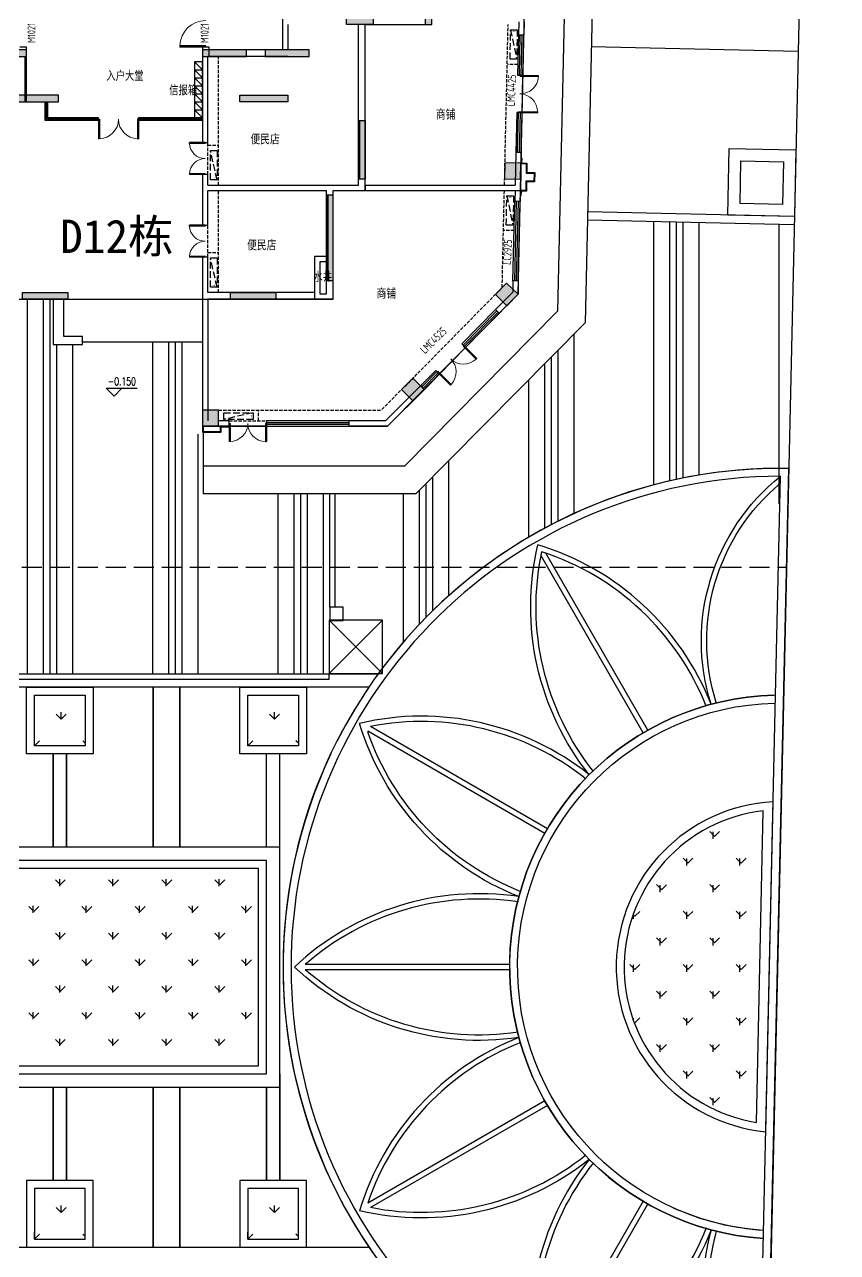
# Model space of a CAD drawing. Header units: millimetres. Extents: x 36720183 to 38160956, y 58934012 to 60388477.
# Drawn here: x 37655484 to 37685982, y 59393007 to 59439043 of the extents above; entities that cross this region are included whole.
import ezdxf

# ---------------------------------------------------------------- set-up
doc = ezdxf.new("R2010")
doc.units = ezdxf.units.MM
doc.header["$LTSCALE"] = 1000
doc.header["$MEASUREMENT"] = 0
doc.linetypes.add('DASH', pattern=[0.35, 0.25, -0.1])
for name, color, linetype in [('@ 绿化', 8, 'Continuous'), ('@HATCH', 8, 'Continuous'), ('@YL', 2, 'Continuous'), ('@园建', 1, 'Continuous'), ('@围墙', 5, 'Continuous'), ('@填充', 8, 'Continuous'), ('@铺装', 2, 'Continuous'), ('C_Wall', 6, 'Continuous'), ('COLUMN', 9, 'Continuous'), ('CURTWALL', 4, 'Continuous'), ('DIM_ELEV', 3, 'Continuous'), ('DIM_LEAD', 3, 'Continuous'), ('PUB_HATCH', 8, 'Continuous'), ('PUB_TEXT', 7, 'Continuous'), ('RMJM - P1 - P - 120-1$0$文字说明', 7, 'Continuous'), ('TEXT', 1, 'Continuous'), ('WALL', 4, 'Continuous'), ('WINDOW', 2, 'Continuous'), ('WINDOW_TEXT', 3, 'Continuous'), ('扑救面', 2, 'Continuous'), ('沉板', 2, 'Continuous'), ('空调', 115, 'Continuous'), ('空调机位', 7, 'Continuous'), ('首层轮廓', 6, 'Continuous')]:
    doc.layers.add(name, color=color, linetype=linetype)
doc.styles.add('_TCH_DIM', font='SIMPLEX', dxfattribs={"bigfont": 'GBCBIG'})
doc.styles.add('RMJM - P1 - P - 120-1$0$RMJM_TEXT', font='ARIAL.TTF', dxfattribs={"height": 2.5})
doc.styles.get("Standard").update_dxf_attribs({"font": 'gbenor.shx', "bigfont": 'gbcbig.shx'})

# ---------------------------------------------------------------- blocks, each defined once
blk = doc.blocks.new('ba')
at = {"color": 8}
blk.add_lwpolyline([(-1948, -52), (52, -52), (52, 1948), (-1948, 1948)], close=True, dxfattribs=at)
for points in [[(52, -52), (-1948, 1948)], [(-1948, -52), (52, 1948)]]:
    blk.add_lwpolyline(points, dxfattribs=at)
blk = doc.blocks.new('$DorLib2D$00000002')
for p, q in [((-0.5, 0), (-0.5, 0.4875)), ((-0.475, 0.4875), (-0.5, 0.4875)), ((-0.475, 0), (-0.475, 0.4875)), ((0.475, 0), (0.475, 0.4875)), ((0.475, 0.4875), (0.5, 0.4875)), ((0.5, 0), (0.5, 0.4875)), ((-0.5, 0), (-0.475, 0)), ((0.5, 0), (0.475, 0))]:
    blk.add_line(p, q)
at = {"lineweight": 13}
for centre, start, end in [((-0.4875, 0), 0, 88.53072), ((0.4875, 0), 91.46928, 180)]:
    blk.add_arc(centre, 0.4875, start, end, dxfattribs=at)
blk = doc.blocks.new('_FZH')
blk.add_lwpolyline([(-0.5, -0.5), (0.5, -0.5), (0.5, 0.5), (-0.5, 0.5)], close=True)
at = {"layer": 'PUB_HATCH'}
blk.add_solid([(-0.5, -0.5), (0.5, -0.5), (-0.5, 0.5), (0.5, 0.5)], dxfattribs=at)
blk = doc.blocks.new('$DorLib2D$00000001')
for p, q in [((0.45, 0.975), (0.5, 0.975)), ((0.45, 0), (0.45, 0.975)), ((0.5, 0), (0.5, 0.975)), ((0.5, 0), (0.45, 0))]:
    blk.add_line(p, q)
at = {"lineweight": 13}
blk.add_arc((0.475, 0), 0.975, 91.4693, 180, dxfattribs=at)
blk = doc.blocks.new('D11sc-0114')
at = {"layer": 'C_Wall'}
h = blk.add_hatch(color=252, dxfattribs=at)
h.dxf.hatch_style = 1
h.paths.add_polyline_path([(5576452, -2241428), (5576452, -2241228), (5576202, -2241228), (5576202, -2242878), (5576452, -2242878)])
h.paths.add_polyline_path([(5576452, -2244178), (5576202, -2244178), (5576202, -2245828), (5576452, -2245828), (5576452, -2245628)])
h.paths.add_polyline_path([(5578052, -2245628), (5577802, -2245628), (5577802, -2249128), (5578052, -2249128)])
h.paths.add_polyline_path([(5580552, -2252928), (5580552, -2252728), (5580302, -2252728), (5580302, -2254928), (5580552, -2254928)])
h.paths.add_polyline_path([(5581752, -2255528), (5581502, -2255528), (5581502, -2258728), (5581752, -2258728)])
h.paths.add_polyline_path([(5585352, -2259178), (5583652, -2259178), (5583652, -2259428), (5583802, -2259428), (5583802, -2259428), (5585352, -2259428)])
h.paths.add_polyline_path([(5593152, -2259178), (5591451, -2259178), (5591451, -2259428), (5591601, -2259428), (5591601, -2259428), (5593152, -2259428)])
h.paths.add_polyline_path([(5595302, -2255528), (5595052, -2255528), (5595052, -2258728), (5595302, -2258728), (5595302, -2258628)])
h.paths.add_polyline_path([(5596502, -2252728), (5596252, -2252728), (5596252, -2252928), (5596252, -2254928), (5596502, -2254928)])
h.paths.add_polyline_path([(5593602, -2251778), (5591802, -2251778), (5591802, -2252028), (5593602, -2252028)])
h.paths.add_polyline_path([(5585002, -2251778), (5583202, -2251778), (5583202, -2252028), (5585002, -2252028)])
h.paths.add_polyline_path([(5586402, -2250078), (5586202, -2250078), (5584752, -2250078), (5584752, -2250328), (5586402, -2250328)])
h.paths.add_polyline_path([(5584052, -2250078), (5583852, -2250078), (5582402, -2250078), (5582402, -2250328), (5584052, -2250328)])
h.paths.add_polyline_path([(5581002, -2248228), (5580752, -2248228), (5580752, -2248878), (5580002, -2248878), (5580002, -2249128), (5581002, -2249128)])
h.paths.add_polyline_path([(5586654, -2248478), (5586402, -2248478), (5586402, -2247378), (5586152, -2247378), (5586152, -2248728), (5586654, -2248728)])
h.paths.add_polyline_path([(5586402, -2242128), (5588402, -2242128), (5588402, -2242878), (5588602, -2242878), (5588602, -2241928), (5586402, -2241928), (5586402, -2241228), (5586152, -2241228), (5586152, -2244928), (5586402, -2244928)])
h.paths.add_polyline_path([(5580502, -2241228), (5579102, -2241228), (5578902, -2241228), (5578902, -2241478), (5580502, -2241478)])
h.paths.add_polyline_path([(5590602, -2242128), (5591052, -2242128), (5591052, -2241928), (5590402, -2241928), (5590402, -2243578), (5590602, -2243578)])
h.paths.add_polyline_path([(5593252, -2247178), (5593002, -2247178), (5593002, -2248478), (5592747, -2248478), (5592747, -2248728), (5593252, -2248728)])
h.paths.add_polyline_path([(5594652, -2250078), (5594452, -2250078), (5593002, -2250078), (5593002, -2250328), (5594652, -2250328)])
h.paths.add_polyline_path([(5597702, -2250078), (5597502, -2250078), (5596052, -2250078), (5596052, -2250328), (5597702, -2250328)])
h.paths.add_polyline_path([(5597882, -2248128), (5597702, -2248128), (5597702, -2247528), (5597452, -2247528), (5597452, -2248728), (5597702, -2248728), (5597702, -2248378), (5597882, -2248378)])
h.paths.add_polyline_path([(5603002, -2245378), (5602752, -2245378), (5602752, -2248128), (5602752, -2248328), (5603002, -2248328)])
h.paths.add_polyline_path([(5604702, -2246528), (5604452, -2246528), (5604452, -2248128), (5604452, -2248328), (5604702, -2248328)])
h.paths.add_polyline_path([(5604702, -2240878), (5604452, -2240878), (5604452, -2241078), (5604452, -2242528), (5604702, -2242528)])
h.paths.add_polyline_path([(5600952, -2240878), (5600702, -2240878), (5600702, -2242578), (5600952, -2242578)])
h.paths.add_polyline_path([(5597702, -2240378), (5597452, -2240378), (5597452, -2240828), (5596402, -2240828), (5596402, -2241078), (5597702, -2241078)])
h.paths.add_polyline_path([(5593002, -2241428), (5593252, -2241428), (5593252, -2241078), (5593702, -2241078), (5593702, -2240828), (5593002, -2240828)])
h.paths.add_polyline_path([(5593252, -2241928), (5592552, -2241928), (5592552, -2242128), (5593002, -2242128), (5593002, -2243378), (5593252, -2243378)])
for points in [[(5596402, -2241078), (5596402, -2240828), (5597452, -2240828), (5597452, -2240378), (5597702, -2240378), (5597702, -2241078)], [(5593702, -2240828), (5593002, -2240828), (5593002, -2241928), (5592552, -2241928), (5592552, -2242128), (5593002, -2242128), (5593002, -2243378), (5593252, -2243378), (5593252, -2241078), (5593702, -2241078)], [(5600952, -2240878), (5600702, -2240878), (5600702, -2242578), (5600952, -2242578)], [(5604452, -2241078), (5604452, -2240878), (5604702, -2240878), (5604702, -2242528), (5604452, -2242528), (5604452, -2241078)], [(5576452, -2241228), (5576452, -2241428), (5576452, -2241428), (5576452, -2242878), (5576202, -2242878), (5576202, -2241228)], [(5580502, -2241478), (5580502, -2241228), (5579102, -2241228), (5579102, -2241228), (5578902, -2241228), (5578902, -2241478)], [(5591052, -2242128), (5591052, -2241928), (5590402, -2241928), (5590402, -2243578), (5590602, -2243578), (5590602, -2242128)], [(5576452, -2245828), (5576202, -2245828), (5576202, -2244178), (5576452, -2244178), (5576452, -2245628), (5576452, -2245628)], [(5577802, -2245628), (5578052, -2245628), (5578052, -2249128), (5577802, -2249128)], [(5602752, -2248328), (5602752, -2248128), (5602752, -2248128), (5602752, -2245378), (5603002, -2245378), (5603002, -2248328)], [(5604452, -2248328), (5604452, -2248128), (5604452, -2248128), (5604452, -2246528), (5604702, -2246528), (5604702, -2248328)], [(5586402, -2247378), (5586152, -2247378), (5586152, -2248728), (5586654, -2248728), (5586654, -2248478), (5586402, -2248478)], [(5593002, -2247178), (5593002, -2248478), (5592747, -2248478), (5592747, -2248728), (5593252, -2248728), (5593252, -2247178)], [(5597702, -2248728), (5597452, -2248728), (5597452, -2247528), (5597702, -2247528), (5597702, -2248128), (5597882, -2248128), (5597882, -2248378), (5597702, -2248378)], [(5580752, -2248228), (5580752, -2248878), (5580002, -2248878), (5580002, -2249128), (5581002, -2249128), (5581002, -2248228)], [(5583852, -2250078), (5584052, -2250078), (5584052, -2250328), (5582402, -2250328), (5582402, -2250078), (5583852, -2250078)], [(5586202, -2250078), (5586402, -2250078), (5586402, -2250328), (5584752, -2250328), (5584752, -2250078), (5586202, -2250078)], [(5594452, -2250078), (5594652, -2250078), (5594652, -2250328), (5593002, -2250328), (5593002, -2250078), (5594452, -2250078)], [(5597502, -2250078), (5597702, -2250078), (5597702, -2250328), (5596052, -2250328), (5596052, -2250078), (5597502, -2250078)], [(5585002, -2251778), (5583202, -2251778), (5583202, -2252028), (5585002, -2252028)], [(5591802, -2251778), (5593602, -2251778), (5593602, -2252028), (5591802, -2252028)], [(5580302, -2254928), (5580552, -2254928), (5580552, -2252928), (5580552, -2252928), (5580552, -2252728), (5580302, -2252728)], [(5596502, -2254928), (5596252, -2254928), (5596252, -2252928), (5596252, -2252928), (5596252, -2252728), (5596502, -2252728)], [(5581502, -2255528), (5581752, -2255528), (5581752, -2258728), (5581502, -2258728)], [(5595302, -2255528), (5595052, -2255528), (5595052, -2258728), (5595052, -2258728), (5595302, -2258728), (5595302, -2258628), (5595302, -2258628)], [(5585352, -2259428), (5585352, -2259178), (5583652, -2259178), (5583652, -2259428), (5583802, -2259428), (5583802, -2259428)], [(5593152, -2259428), (5593152, -2259178), (5591451, -2259178), (5591451, -2259428), (5591601, -2259428), (5591601, -2259428)]]:
    blk.add_lwpolyline(points, close=True, dxfattribs=at)
at = {"layer": 'C_Wall', "const_width": 0.02}
blk.add_lwpolyline([(5588402, -2242878), (5588602, -2242878), (5588602, -2241928), (5586402, -2241928), (5586402, -2241228), (5586152, -2241228), (5586152, -2244928), (5586402, -2244928), (5586402, -2242128), (5588402, -2242128)], close=True, dxfattribs=at)
blk = doc.blocks.new('ktjw')
at = {"layer": '空调机位', "linetype": 'DASH'}
blk.add_lwpolyline([(37896228, 59430172), (37896228, 59429922), (37895128, 59429922), (37895128, 59430172)], close=True, dxfattribs=at)
blk.add_lwpolyline([(37896228, 59430172), (37895128, 59429922)], dxfattribs=at)
at = {"layer": 'PUB_TEXT', "color": 0}
blk.add_text('1', height=105, dxfattribs=at).set_placement((37896134, 59429987))
blk = doc.blocks.new('D11D12scpm')
at = {"color": 6}
for p, q in [((703817, -184569), (704117, -184869)), ((703817, -184869), (704117, -185169)), ((703817, -184869), (704117, -184869)), ((703817, -185169), (704117, -185469)), ((703817, -185169), (704117, -185169)), ((703817, -185469), (704117, -185769)), ((703817, -185469), (704117, -185469)), ((703817, -185769), (704117, -186069)), ((703817, -185769), (704117, -185769)), ((703817, -186069), (704117, -186369)), ((703817, -186069), (704117, -186069)), ((703817, -186369), (704117, -186669)), ((703817, -186369), (704117, -186369))]:
    blk.add_line(p, q, dxfattribs=at)
blk.add_lwpolyline([(704117, -184569), (703817, -184569), (703817, -186669), (704117, -186669), (704117, -184569)], dxfattribs=at)
at = {"layer": '@铺装', "color": 6, "ltscale": 0.2}
for p, q in [((716109, -186468), (716141, -185068)), ((713009, -196275), (713991, -195278)), ((706517, -198222), (705117, -198222))]:
    blk.add_line(p, q, dxfattribs=at)
for points in [[(716071, -188184), (716096, -188184), (716092, -188359), (716292, -188364), (716284, -188713), (716584, -188720), (716576, -189070), (716276, -189063), (716268, -189413), (716068, -189409), (716064, -189584), (716039, -189583)], [(716055, -188883), (716066, -188383), (716266, -188388), (716258, -188738), (716558, -188745), (716551, -189045), (716251, -189038), (716244, -189388), (716044, -189383), (716055, -188883)], [(704117, -198222), (704117, -198447), (704117, -198447), (704117, -198447), (704467, -198447), (704467, -198447), (704817, -198447), (704817, -198247), (705117, -198247), (705117, -198222)], [(704266, -198222), (704142, -198222), (704142, -198422), (704142, -198422), (704142, -198422), (704442, -198422), (704442, -198422), (704792, -198422), (704792, -198222), (704266, -198222)]]:
    blk.add_lwpolyline(points, dxfattribs=at)
at = {"layer": 'C_Wall', "color": 6}
for points in [[(710217, -188969), (710017, -188969), (710017, -186969), (710017, -186969), (710017, -186769), (710217, -186769)], [(709017, -189569), (708817, -189569), (708817, -192769), (709017, -192769)]]:
    blk.add_lwpolyline(points, close=True, dxfattribs=at)
at = {"layer": 'CURTWALL', "color": 6}
for p, q in [((715975, -183564), (715941, -185064)), ((716008, -185065), (716041, -183566)), ((716074, -185067), (716108, -183567)), ((716141, -185068), (716175, -183569)), ((715941, -185064), (716141, -185068)), ((715909, -186463), (715876, -187963)), ((716109, -186468), (715909, -186463)), ((715942, -187965), (715976, -186465)), ((716009, -187966), (716043, -186466)), ((716076, -187968), (716109, -186468)), ((715767, -192775), (715834, -189795)), ((715834, -192777), (715901, -189796)), ((715900, -192778), (715968, -189798)), ((715967, -192780), (716034, -189799)), ((715111, -193855), (713849, -195137)), ((713896, -195184), (715159, -193901)), ((713944, -195231), (715206, -193948)), ((713991, -195278), (715254, -193995)), ((713849, -195137), (713991, -195278)), ((712867, -196135), (712306, -196705)), ((712353, -196752), (712914, -196182)), ((712401, -196799), (712962, -196229)), ((712448, -196846), (713009, -196275)), ((713009, -196275), (712867, -196135)), ((705117, -198222), (705117, -198022)), ((709617, -198022), (706517, -198022)), ((706517, -198022), (706517, -198222)), ((706517, -198088), (709617, -198088)), ((706517, -198155), (709617, -198155)), ((706517, -198222), (709617, -198222))]:
    blk.add_line(p, q, dxfattribs=at)
at = {"layer": 'DIM_ELEV', "color": 6}
for p, q in [((700798, -197101), (700498, -196801)), ((700498, -196801), (701664, -196801)), ((700798, -197101), (701098, -196801))]:
    blk.add_line(p, q, dxfattribs=at)
at = {"layer": 'WALL', "color": 6}
for p, q in [((707117, -182969), (707117, -184119)), ((707317, -183169), (707317, -184119)), ((709967, -189194), (709967, -183169)), ((710217, -183169), (712717, -183169)), ((710217, -189394), (710217, -183169)), ((715986, -183067), (715975, -183564)), ((716186, -183071), (716175, -183569)), ((716175, -183569), (715975, -183564)), ((697517, -184019), (697267, -184019)), ((697517, -184369), (697517, -184019)), ((704367, -184019), (704117, -184019)), ((704117, -184019), (704117, -184369)), ((704117, -184058), (704117, -187594)), ((707117, -184119), (704317, -184119)), ((704367, -184369), (704367, -184019)), ((704117, -184369), (704367, -184369)), ((704317, -187594), (704317, -184369)), ((707317, -184369), (704317, -184369)), ((704117, -187594), (704317, -187594)), ((715876, -187963), (715848, -189194)), ((716076, -187968), (715876, -187963)), ((716076, -187968), (716043, -189394)), ((704317, -188794), (704117, -188794)), ((704117, -188794), (704117, -189294)), ((704317, -189194), (704317, -188794)), ((704317, -189194), (709967, -189194)), ((710217, -189194), (715848, -189194)), ((710217, -189194), (710217, -189394)), ((704117, -189294), (704117, -190695)), ((704317, -190695), (704317, -189394)), ((704317, -189394), (708767, -189394)), ((708767, -193269), (708767, -189394)), ((709017, -193469), (709017, -189394)), ((709017, -189394), (710217, -189394)), ((710217, -189394), (716043, -189394)), ((715843, -189394), (715834, -189795)), ((716043, -189394), (716034, -189799)), ((716034, -189799), (715834, -189795)), ((704117, -190695), (704317, -190695)), ((704317, -191895), (704117, -191895)), ((704117, -191895), (704117, -193369)), ((704317, -193219), (704317, -191895)), ((715767, -192775), (715758, -193198)), ((715967, -192780), (715767, -192775)), ((715967, -192780), (715956, -193282)), ((708317, -193219), (704317, -193219)), ((715758, -193198), (715111, -193855)), ((715956, -193282), (715254, -193995)), ((704117, -193369), (704117, -198222)), ((704317, -193469), (704317, -198022)), ((709017, -193469), (704317, -193469)), ((715254, -193995), (715111, -193855)), ((712306, -196705), (710983, -198022)), ((712447, -196846), (711065, -198222)), ((712447, -196846), (712306, -196705)), ((705117, -198022), (704717, -198022)), ((704717, -198222), (704717, -198022)), ((705117, -198222), (704717, -198222)), ((705117, -198222), (705117, -198022)), ((710983, -198022), (709617, -198022)), ((709617, -198222), (709617, -198022)), ((711065, -198222), (709617, -198222))]:
    blk.add_line(p, q, dxfattribs=at)
for points in [[(708767, -191869), (708317, -191869), (708317, -193469), (708767, -193469)], [(708767, -192069), (708517, -192069), (708517, -193269), (708767, -193269)], [(698517, -193469), (698517, -195069), (698517, -195169), (699617, -195169), (699617, -194869), (698917, -194869), (698917, -193469)], [(698517, -193469), (698517, -195069), (698517, -195169), (699617, -195169), (699617, -194869), (698917, -194869), (698917, -193469)]]:
    blk.add_lwpolyline(points, dxfattribs=at)
at = {"layer": 'WINDOW', "color": 6}
for p, q in [((700217, -186769), (700217, -186669)), ((700965, -186769), (700969, -186769)), ((701717, -186769), (701717, -186669))]:
    blk.add_line(p, q, dxfattribs=at)
for points in [[(697467, -186069), (697467, -184369)], [(697517, -186069), (697517, -184369)], [(700217, -186769), (698217, -186769), (698217, -186069)], [(700217, -186719), (698267, -186719), (698267, -186069)], [(700217, -186669), (698317, -186669), (698317, -186069)], [(700969, -186769), (700965, -186769)], [(704117, -186669), (704117, -186669), (701717, -186669)], [(704117, -186719), (701717, -186719)], [(704117, -186769), (701717, -186769)]]:
    blk.add_lwpolyline(points, dxfattribs=at)
at = {"layer": '空调', "color": 6, "linetype": 'DASH', "ltscale": 0.5}
for p, q in [((715448, -189194), (715584, -183169)), ((715950, -184668), (715550, -184659)), ((704317, -188795), (704317, -187595)), ((704318, -187694), (704718, -187695)), ((715361, -193031), (715443, -189394)), ((704317, -191895), (704317, -190695)), ((715810, -190894), (715410, -190885)), ((704318, -191719), (704718, -191719)), ((704717, -197622), (710831, -197622)), ((706217, -198022), (706217, -197622)), ((705117, -198022), (706517, -198022))]:
    blk.add_line(p, q, dxfattribs=at)
for points in [[(704717, -189194), (704717, -184369)], [(704717, -193219), (704717, -189394)], [(715361, -193031), (710831, -197622)]]:
    blk.add_lwpolyline(points, dxfattribs=at)
at = {"layer": '首层轮廓', "color": 6}
for p, q in [((709017, -193469), (709017, -189769)), ((695217, -193469), (699118, -193469)), ((695217, -193469), (698517, -193469)), ((698517, -193469), (698517, -195169)), ((699118, -193469), (709017, -193469)), ((705717, -193469), (709017, -193469)), ((698517, -195169), (699617, -195169)), ((699617, -195169), (699617, -195069)), ((699617, -195069), (704117, -195069))]:
    blk.add_line(p, q, dxfattribs=at)
at = {"layer": 'COLUMN', "color": 6}
for p, xscale, yscale, zscale, rotation in [((715760, -188662), 599.9999999767169, 599.9999999767169, 599.9999999767169, 358.7082597929534), ((715531, -193285), 599.999999976717, 599.999999976717, 599.999999976717, 315.4120266378143), ((712013, -196855), 599.9999999767169, 599.9999999767169, 599.9999999767169, 314.7826973967187)]:
    blk.add_blockref('_FZH', p, dxfattribs=dict(at, xscale=xscale, yscale=yscale, zscale=zscale, rotation=rotation))
at = {"layer": 'COLUMN', "color": 6, "xscale": 599.9999999767169, "yscale": 599.9999999767169, "zscale": 599.9999999767169}
blk.add_blockref('_FZH', (704417, -197922), dxfattribs=at)
at = {"layer": 'WINDOW', "color": 6}
for name, p, xscale, yscale, zscale, rotation in [('$DorLib2D$00000001', (704242, -183519), -1000, 1000, 1000, 90), ('$DorLib2D$00000002', (716025, -185766), -1400.000000000001, 1400.000000000001, 1400, 268.7082599121215), ('$DorLib2D$00000002', (700967, -186719), 1500, 1500, -1500, 180), ('$DorLib2D$00000002', (704217, -188194), -1200, 1200, 1200, 89.99999892725346), ('$DorLib2D$00000002', (704217, -191295), -1200, 1200, 1200, 89.9999999645854), ('$DorLib2D$00000002', (713429, -195706), -1400, 1400, 1400, 225.4548520396773), ('$DorLib2D$00000002', (705817, -198122), -1400, 1400, 1400, 180)]:
    blk.add_blockref(name, p, dxfattribs=dict(at, xscale=xscale, yscale=yscale, zscale=zscale, rotation=rotation))
at = {"layer": '沉板', "color": 6, "xscale": -1}
blk.add_blockref('D11sc-0114', (6290519, 2065959), dxfattribs=at)
at = {"layer": '空调', "color": 6}
for p, rotation in [((59276447, -39409705), 88.70826126779251), ((-58725505, 37707234), 270), ((59276306, -39415930), 88.70826126779251), ((-58725505, 37703209), 270)]:
    blk.add_blockref('ktjw', p, dxfattribs=dict(at, rotation=rotation))
blk.add_blockref('ktjw', (-37190211, -59627894), dxfattribs=at)
at = {"layer": 'DIM_LEAD', "color": 6}
for s, p in [('商铺', (712872, -186735)), ('便民店', (705917, -187662)), ('便民店', (705793, -191634)), ('商铺', (710647, -193446))]:
    blk.add_text(s, height=385.8, dxfattribs=at).set_placement(p)
at = {"layer": 'PUB_TEXT', "color": 6, "style": '_TCH_DIM', "width": 0.705882}
blk.add_text('-0.150', height=297.5, dxfattribs=at).set_placement((700574, -196696))
at = {"layer": 'RMJM - P1 - P - 120-1$0$文字说明', "color": 6, "insert": (703030, -190483), "char_height": 1250, "width": 25500, "attachment_point": 3, "style": 'RMJM - P1 - P - 120-1$0$RMJM_TEXT'}
blk.add_mtext('{\\fSimSun|b0|i0|c134|p2;D12栋}', dxfattribs=at)
at = {"layer": 'TEXT', "color": 6}
for s, p in [('入户大堂', (700511, -185279)), ('信报箱', (702869, -185818)), ('水井', (708279, -192813))]:
    blk.add_text(s, height=350, dxfattribs=at).set_placement(p)
at = {"layer": 'WINDOW_TEXT', "color": 6, "width": 0.7}
for s, rotation, p in [('M1021', 90, (697852, -183859)), ('M1021', 90, (704348, -183864)), ('LMC4425', 87.6977, (715834, -186236)), ('LC2925', 87.6977, (715692, -192180)), ('LMC4525', 44.7438, (712466, -195535))]:
    blk.add_text(s, height=300, rotation=rotation, dxfattribs=at).set_placement(p)
blk = doc.blocks.new('rk01')
at = {"layer": '@ 绿化', "linetype": 'Continuous'}
h = blk.add_hatch(dxfattribs=at)
h.set_pattern_fill('GRASS', color=256, scale=500, style=0)
h.set_pattern_definition([(90, (-37690152, -59385014.5), (-997.795475, 997.795475), [264.58066, -1731.01015]), (45, (-37690152, -59385014.5), (-997.796155, 997.796155), [264.58066, -1146.51615]), (135, (-37690152, -59385014.5), (-997.796155, -997.796155), [264.58066, -1146.51615])])
edge = h.paths.add_edge_path()
edge.add_arc((567, 18692), 5900, 96.7101, 260.9463)
edge.add_line((-361, 12866), (-122, 24551))
at = {"layer": '@YL'}
for points in [[(0, 0), (842, 37390)], [(-18, 12520), (260, 24884)]]:
    blk.add_lwpolyline(points, dxfattribs=at)
at = {"layer": '@YL', "color": 8}
for points in [[(350, 28887), (535, 37092)], [(-293, 312), (350, 28887)]]:
    blk.add_lwpolyline(points, dxfattribs=at)
for points in [[(-108, 8515, -0.954467), (300, 28888, -0.952125)], [(-102, 8815, -0.953828), (308, 28588, -0.952125)]]:
    blk.add_lwpolyline(points, format="xyb", dxfattribs=at)
blk.add_lwpolyline([(-122, 24551, 0.871098), (-361, 12866)], format="xyb", close=True, dxfattribs=at)
at = {"layer": '@YL'}
blk.add_lwpolyline([(-102, 8815, -0.088512), (-3475, 9657)], format="xyb", dxfattribs=at)
for radius, start, end in [(18700, 89.1699, 153.0223), (18700, 154.6715, 206.9777), (6200, 92.8725, 264.5481), (18700, 206.9777, 268.2507)]:
    blk.add_arc((571, 18692), radius, start, end, dxfattribs=at)
at = {"layer": '@YL', "color": 8}
for centre, radius, start, end in [((573, 18694), 18403, 90.1194, 267.3012), ((571, 18692), 10200, 91.5201, 266.1817)]:
    blk.add_arc(centre, radius, start, end, dxfattribs=at)
at = {"layer": '@填充'}
for points in [[(-2069, 28544, -0.310121), (535, 37092, -0.226148)], [(-1878, 28605, -0.304123), (529, 36829, -0.304123)], [(-6642, 25904, -0.22962), (-8567, 34519, -0.983121)], [(-6485, 26029, -0.223922), (-8419, 34263, -0.223922)], [(-2069, 28544, 0.22962), (-8567, 34519, 0.983121)], [(-2255, 28471, 0.223922), (-8419, 34263, 0.223922)], [(-6642, 25904, 0.22962), (-15256, 27829, 0.983121)], [(-9282, 21332, -0.22962), (-15256, 27829, -0.983121)], [(-6766, 25748, 0.219937), (-14853, 27712, 0.219937)], [(-9208, 21518, -0.218394), (-14953, 27515, -0.22962)], [(-9282, 21332, 0.22962), (-17704, 18692, 0.983121)], [(-9311, 21134, 0.219937), (-17296, 18792, 0.22962)], [(-9282, 16052, -0.22962), (-17704, 18692, -0.983121)], [(-9282, 16052, -0.22962), (-17704, 18692, -0.983121)], [(-9311, 16250, -0.219833), (-17298, 18592, -0.223922)], [(-9282, 16052, 0.22962), (-15256, 9554, 0.983121)], [(-9282, 16052, 0.22962), (-15256, 9554, 0.983121)], [(-9208, 15866, 0.219937), (-14953, 9845, 0.219937)], [(-6766, 11636, -0.219937), (-14853, 9672, -0.22962)], [(-6642, 11479, -0.22962), (-15256, 9554, -0.983121)], [(-6642, 11479, -0.22962), (-15256, 9554, -0.983121)], [(-6642, 11479, 0.22962), (-8567, 2865, 0.983121)], [(-6485, 11355, 0.219937), (-8449, 3269, 0.22962)], [(-2069, 8839, -0.22962), (-8567, 2865, -0.983121)], [(-2255, 8913, -0.219937), (-8276, 3169, -0.219937)], [(-2069, 8839, 0.239702), (-293, 312, 0.193425)], [(-1876, 8787, 0.232912), (-286, 628, 0.232912)]]:
    blk.add_lwpolyline(points, format="xyb", dxfattribs=at)
at = {"layer": '@填充', "color": 8}
for points in [[(-4616, 27475), (-8449, 34115)], [(-4442, 27575), (-8276, 34215)], [(-8212, 23878), (-14853, 27712)], [(-8312, 23705), (-14953, 27539)], [(-9629, 18792), (-17296, 18792)], [(-9629, 18592), (-17296, 18592)], [(-8312, 13679), (-14953, 9845)], [(-8212, 13505), (-14853, 9672)], [(-4616, 9909), (-8449, 3269)], [(-4442, 9809), (-8276, 3169)]]:
    blk.add_lwpolyline(points, dxfattribs=at)

msp = doc.modelspace()

# ---------------------------------------------------------------- hatches: boundary and pattern name
at = {"layer": '@ 绿化', "linetype": 'Continuous'}
h = msp.add_hatch(dxfattribs=at)
h.set_pattern_fill('GRASS', color=256, scale=500, style=0)
h.set_pattern_definition([(90, (37655857.7, 59412006.4), (-997.8, 997.8), [264.6, -1731]), (45, (37655857.7, 59412006.4), (-997.8, 997.8), [264.6, -1146.5]), (135, (37655857.7, 59412006.4), (-997.8, -997.8), [264.6, -1146.5])])
h.paths.add_polyline_path([(37657758, 59413906), (37657758, 59412006), (37655858, 59412006), (37655858, 59413906)])
h = msp.add_hatch(dxfattribs=at)
h.set_pattern_fill('GRASS', color=256, scale=500, style=0)
h.set_pattern_definition([(90, (37663857.7, 59412006.4), (-997.8, 997.8), [264.6, -1731]), (45, (37663857.7, 59412006.4), (-997.8, 997.8), [264.6, -1146.5]), (135, (37663857.7, 59412006.4), (-997.8, -997.8), [264.6, -1146.5])])
h.paths.add_polyline_path([(37665758, 59413906), (37665758, 59412006), (37663858, 59412006), (37663858, 59413906)])
h = msp.add_hatch(dxfattribs=at)
h.set_pattern_fill('GRASS', color=256, scale=500, style=0)
h.set_pattern_definition([(90, (0, 0), (-997.795475, 997.795475), [264.58066, -1731.01015]), (45, (0, 0), (-997.796155, 997.796155), [264.58066, -1146.51615]), (135, (0, 0), (-997.796155, -997.796155), [264.58066, -1146.51615])])
h.paths.add_polyline_path([(37641358, 59400006), (37664258, 59400006), (37664258, 59407406), (37641358, 59407406)])
h = msp.add_hatch(dxfattribs=at)
h.set_pattern_fill('GRASS', color=256, scale=500, style=0)
h.set_pattern_definition([(90, (37655857.7, 59393506.4), (-997.8, 997.8), [264.6, -1731]), (45, (37655857.7, 59393506.4), (-997.8, 997.8), [264.6, -1146.5]), (135, (37655857.7, 59393506.4), (-997.8, -997.8), [264.6, -1146.5])])
h.paths.add_polyline_path([(37657758, 59395406), (37657758, 59393506), (37655858, 59393506), (37655858, 59395406)])
h = msp.add_hatch(dxfattribs=at)
h.set_pattern_fill('GRASS', color=256, scale=500, style=0)
h.set_pattern_definition([(90, (37663857.7, 59393506.4), (-997.8, 997.8), [264.6, -1731]), (45, (37663857.7, 59393506.4), (-997.8, 997.8), [264.6, -1146.5]), (135, (37663857.7, 59393506.4), (-997.8, -997.8), [264.6, -1146.5])])
h.paths.add_polyline_path([(37665758, 59395406), (37665758, 59393506), (37663858, 59393506), (37663858, 59395406)])

# ---------------------------------------------------------------- linework, layer by layer
at = {"layer": '@HATCH'}
for points in [[(37660308, 59408206), (37660308, 59414206)], [(37660308, 59414203), (37660308, 59408206)], [(37661308, 59408206), (37661308, 59414206)], [(37661308, 59414203), (37661308, 59408206)], [(37656558, 59408206), (37656558, 59411710)], [(37656558, 59411710), (37656558, 59408206)], [(37657058, 59408206), (37657058, 59411710)], [(37657058, 59411710), (37657058, 59408206)], [(37664558, 59408206), (37664558, 59411710)], [(37665058, 59407706), (37665058, 59411710)], [(37665058, 59395703), (37665058, 59407706)], [(37665058, 59399706), (37665058, 59395703)], [(37656558, 59395703), (37656558, 59399206)], [(37656558, 59399206), (37656558, 59395703)], [(37656558, 59399206), (37656558, 59395703)], [(37656558, 59395703), (37656558, 59399206)], [(37657058, 59395703), (37657058, 59399206)], [(37657058, 59399206), (37657058, 59395703)], [(37657058, 59399206), (37657058, 59395703)], [(37657058, 59395703), (37657058, 59399206)], [(37660308, 59399206), (37660308, 59393206)], [(37660308, 59393210), (37660308, 59399206)], [(37661308, 59399206), (37661308, 59393206)], [(37661308, 59393210), (37661308, 59399206)], [(37664558, 59395703), (37664558, 59399206)], [(37664558, 59399206), (37664558, 59395703)]]:
    msp.add_lwpolyline(points, dxfattribs=at)
msp.add_lwpolyline([(37640558, 59399206), (37665058, 59399206), (37665058, 59408206), (37640558, 59408206)], close=True, dxfattribs=at)
at = {"layer": '@YL'}
msp.add_line((37664558, 59407706), (37641058, 59407706), dxfattribs=at)
at = {"layer": '@YL', "color": 5}
msp.add_line((37664558, 59400206), (37664558, 59407206), dxfattribs=at)
at = {"layer": '@YL'}
for points in [[(37685982, 59503513), (37682178, 59334790), (37678230, 59314997), (37677554, 59285005)], [(37662159, 59423991), (37669107, 59423991), (37673997, 59428930), (37674829, 59465806)], [(37676330, 59465806), (37676330, 59465806), (37675484, 59428299), (37669733, 59422491), (37662184, 59422491)], [(37677369, 59465782), (37676514, 59427861), (37670167, 59421451), (37662184, 59421451)], [(37684366, 59431842), (37676608, 59432017)], [(37662184, 59423791), (37662184, 59421451)], [(37668759, 59392706), (37626867, 59392706), (37626867, 59414706), (37668759, 59414706)], [(37626867, 59414706), (37668759, 59414706)], [(37668408, 59414206), (37627367, 59414206), (37627367, 59393206), (37668408, 59393206)], [(37641058, 59407706), (37641058, 59399706), (37664558, 59399706), (37664558, 59407706)]]:
    msp.add_lwpolyline(points, dxfattribs=at)
at = {"layer": '@YL', "color": 8}
for points in [[(37676748, 59438218), (37684506, 59438043)], [(37676601, 59431717), (37684359, 59431541)]]:
    msp.add_lwpolyline(points, dxfattribs=at)
at = {"layer": '@YL'}
msp.add_lwpolyline([(37684152, 59422404, 0.991993), (37683310, 59385015, -65.425824)], format="xyb", dxfattribs=at)
for points in [[(37658058, 59414206), (37658058, 59411706), (37655558, 59411706), (37655558, 59414206)], [(37657758, 59413906), (37657758, 59412006), (37655858, 59412006), (37655858, 59413906)], [(37666058, 59414206), (37666058, 59411706), (37663558, 59411706), (37663558, 59414206)], [(37665758, 59413906), (37665758, 59412006), (37663858, 59412006), (37663858, 59413906)], [(37641058, 59399706), (37664558, 59399706), (37664558, 59407706), (37641058, 59407706)], [(37658058, 59393206), (37658058, 59395706), (37655558, 59395706), (37655558, 59393206)], [(37666058, 59393206), (37666058, 59395706), (37663558, 59395706), (37663558, 59393206)], [(37657758, 59393506), (37657758, 59395406), (37655858, 59395406), (37655858, 59393506)], [(37665758, 59393506), (37665758, 59395406), (37663858, 59395406), (37663858, 59393506)]]:
    msp.add_lwpolyline(points, close=True, dxfattribs=at)
at = {"layer": '@YL', "color": 8}
msp.add_lwpolyline([(37641358, 59400006), (37664258, 59400006), (37664258, 59407406), (37641358, 59407406)], close=True, dxfattribs=at)
at = {"layer": '@园建', "color": 2}
msp.add_lwpolyline([(37681867, 59431899), (37681923, 59434398), (37684423, 59434342), (37684366, 59431842)], close=True, dxfattribs=at)
at = {"layer": '@园建', "color": 8}
msp.add_lwpolyline([(37682327, 59432339), (37682363, 59433938), (37683963, 59433902), (37683926, 59432303)], close=True, dxfattribs=at)
at = {"layer": '@围墙'}
for points in [[(37626867, 59411718), (37626867, 59414706), (37666918, 59414706)], [(37627067, 59411718), (37627067, 59414506), (37666918, 59414506)], [(37666918, 59414506), (37666918, 59414706)]]:
    msp.add_lwpolyline(points, dxfattribs=at)
at = {"layer": '@填充', "color": 8, "elevation": 0}
for points in [[(37679086, 59431661), (37679086, 59421781)], [(37679686, 59431647), (37679686, 59421930)], [(37679936, 59431642), (37679936, 59421985)], [(37680186, 59431636), (37680186, 59422038)], [(37680786, 59431622), (37680786, 59422148)], [(37683786, 59431554), (37683786, 59421072)], [(37655586, 59428743), (37655586, 59414706)], [(37656186, 59428743), (37656186, 59414706)], [(37656436, 59428743), (37656436, 59414706)], [(37676086, 59427429), (37676086, 59420704)], [(37656686, 59427046), (37656686, 59414706)], [(37657286, 59427056), (37657286, 59414706)], [(37660286, 59427110), (37660286, 59414706)], [(37660886, 59427121), (37660886, 59414706)], [(37661136, 59427125), (37661136, 59414706)], [(37661386, 59427130), (37661386, 59414706)], [(37675486, 59426823), (37675486, 59420416)], [(37675236, 59426571), (37675236, 59420288)], [(37674986, 59426318), (37674986, 59420155)], [(37674386, 59425712), (37674386, 59419816)], [(37661986, 59423691), (37661986, 59414706)], [(37671386, 59422682), (37671386, 59417619)], [(37670536, 59421824), (37670536, 59416805)], [(37670786, 59422076), (37670786, 59417055)], [(37664986, 59421451), (37664986, 59414706)], [(37665586, 59421451), (37665586, 59414706)], [(37665836, 59421451), (37665836, 59414706)], [(37666086, 59421451), (37666086, 59414706)], [(37666686, 59421451), (37666686, 59414706)], [(37669686, 59421451), (37669686, 59415879)], [(37670286, 59421571), (37670286, 59416546)]]:
    msp.add_lwpolyline(points, dxfattribs=at)
at = {"layer": 'WALL', "color": 8}
for points in [[(37666933, 59417206), (37666933, 59421451)], [(37667133, 59417206), (37667133, 59421451)]]:
    msp.add_lwpolyline(points, dxfattribs=at)
msp.add_lwpolyline([(37666933, 59416706), (37667433, 59416706), (37667433, 59417206), (37666933, 59417206)], close=True, dxfattribs=at)
at = {"layer": '扑救面', "color": 8, "linetype": 'DASH', "ltscale": 3}
msp.add_lwpolyline([(37608584, 59427068), (37608583, 59427704, 0.414122), (37617583, 59418706), (37684070, 59418706)], format="xyb", dxfattribs=at)

# ---------------------------------------------------------------- block references
for name, p in [('D11D12scpm', (36958042, 59622212)), ('ba', (37668865, 59414759))]:
    msp.add_blockref(name, p)
at = {"layer": '@YL'}
msp.add_blockref('rk01', (37683311, 59385015), dxfattribs=at)

doc.saveas('drawing.dxf')
